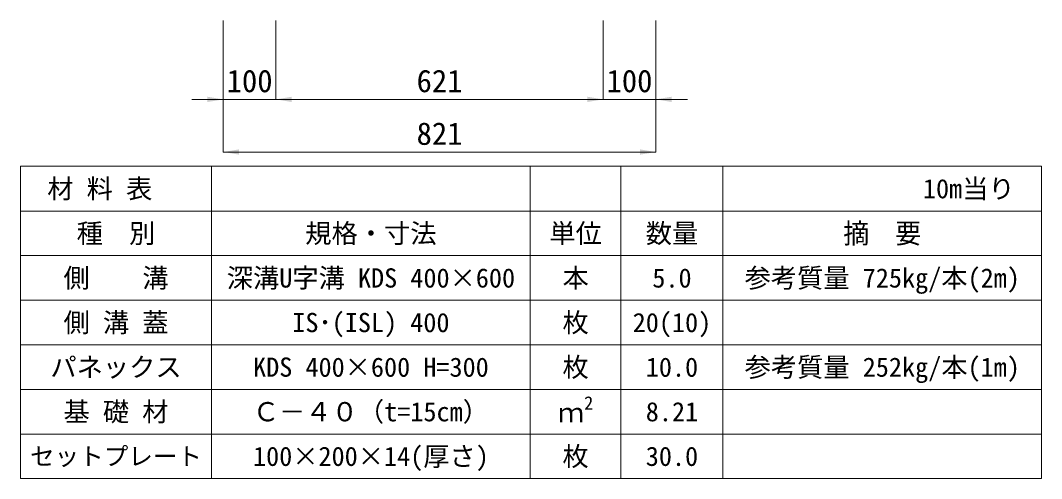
# Model space of a CAD drawing. Units: millimetres at full size. Extents: x 172874 to 217143, y 854931 to 903297.
# Drawn here: x 174298 to 176237, y 869961 to 870831 of the extents above; entities that cross this region are included whole.
import ezdxf
from ezdxf.enums import TextEntityAlignment as Align

# ---------------------------------------------------------------- set-up
doc = ezdxf.new("R2010")
doc.units = ezdxf.units.MM
doc.header["$LTSCALE"] = 20
for name, color, linetype, lineweight in [('Defpoints_3', 8, 'Continuous', 0), ('寸法・材料表', 7, 'Continuous', 13), ('寸法線', 7, 'Continuous', 13)]:
    doc.layers.add(name, color=color, linetype=linetype, lineweight=lineweight)
doc.styles.add('ＭＳ ゴシック', font='')
doc.styles.add('ＭＳ Ｐゴシック', font='')
doc.styles.get('ＭＳ ゴシック').set_extended_font_data('MS Gothic')
doc.styles.get('ＭＳ Ｐゴシック').set_extended_font_data('MS PGothic')

# ---------------------------------------------------------------- blocks, each defined once
blk = doc.blocks.new('filled_arrow')
at = {"color": 0, "linetype": 'Continuous', "lineweight": -2}
blk.add_solid([(7.5, 1.25), (0, 0), (7.5, -1.25)], dxfattribs=at)

msp = doc.modelspace()

# ---------------------------------------------------------------- linework, layer by layer
at = {"layer": 'Defpoints_3'}
for p, q in [((174298.25, 870554.4), (176237.15, 870554.4)), ((174298.25, 870554.4), (174298.25, 870469.22)), ((174661.25, 870554.4), (174661.25, 870469.22)), ((175266.25, 870554.4), (175266.25, 870469.22)), ((175438.55, 870554.4), (175438.55, 870469.22)), ((175632.15, 870554.4), (175632.15, 870469.22)), ((176237.15, 870554.4), (176237.15, 870469.22))]:
    msp.add_line(p, q, dxfattribs=at)
at = {"layer": '寸法・材料表'}
for p, q in [((174298.25, 870469.22), (176237.15, 870469.22)), ((174298.25, 870469.22), (174298.25, 869961.02)), ((174661.25, 870469.22), (174661.25, 869961.02)), ((175266.25, 870469.22), (175266.25, 869961.02)), ((175438.55, 870469.22), (175438.55, 869961.02)), ((175632.15, 870469.22), (175632.15, 869961.02)), ((176237.15, 870469.22), (176237.15, 869961.02)), ((174298.25, 870384.52), (176237.15, 870384.52)), ((174298.25, 870299.82), (176237.15, 870299.82)), ((174298.25, 870215.12), (176237.15, 870215.12)), ((174298.25, 870130.42), (176237.15, 870130.42)), ((174298.25, 870045.72), (176237.15, 870045.72)), ((174298.25, 869961.02), (176237.15, 869961.02))]:
    msp.add_line(p, q, dxfattribs=at)
at = {"layer": '寸法線'}
for p, q in [((174683.41, 870831.42), (174683.41, 870681.42)), ((174683.41, 870831.42), (174683.41, 870581.42)), ((174783.41, 870831.42), (174783.41, 870681.42)), ((174783.41, 870831.42), (174783.41, 870681.42)), ((175404.7, 870831.42), (175404.7, 870681.42)), ((175404.7, 870831.42), (175404.7, 870681.42)), ((175504.7, 870831.42), (175504.7, 870681.42)), ((175504.7, 870831.42), (175504.7, 870581.42)), ((174623.41, 870681.42), (174843.41, 870681.42)), ((174783.41, 870681.42), (175404.7, 870681.42)), ((175344.7, 870681.42), (175564.7, 870681.42)), ((175504.7, 870581.42), (174683.41, 870581.42))]:
    msp.add_line(p, q, dxfattribs=at)

# ---------------------------------------------------------------- block references
at = {"layer": '寸法線', "xscale": 4, "yscale": 4, "rotation": 180}
for p in [(174683.41, 870681.42), (175404.7, 870681.42), (175404.7, 870681.42), (175504.7, 870581.42)]:
    msp.add_blockref('filled_arrow', p, dxfattribs=at)
at = {"layer": '寸法線', "xscale": 4, "yscale": 4}
for p in [(174783.41, 870681.42), (174783.41, 870681.42), (175504.7, 870681.42), (174683.41, 870581.42)]:
    msp.add_blockref('filled_arrow', p, dxfattribs=at)

# ---------------------------------------------------------------- texts
at = {"layer": '寸法・材料表', "style": 'ＭＳ ゴシック'}
msp.add_text('\u3000材 料 表', height=36.55, dxfattribs=at).set_placement((174299.41, 870511.81), align=Align.MIDDLE_LEFT)
msp.add_text('10m当り\u3000', height=36.55, dxfattribs=at).set_placement((176235.99, 870511.81), align=Align.MIDDLE_RIGHT)
for s, height, p in [('種\u3000別', 36.55, (174479.75, 870426.87)), ('規格・寸法', 36.55, (174963.75, 870426.87)), ('単位', 36.55, (175352.4, 870426.87)), ('数量', 36.55, (175535.35, 870426.87)), ('側\u3000\u3000溝', 36.55, (174479.75, 870342.17)), ('深溝U字溝 KDS 400×600', 36.55, (174963.75, 870342.17)), ('本', 36.55, (175352.4, 870342.17)), ('5.0', 36.55, (175535.35, 870342.17)), ('参考質量 725kg/本(2m)', 36.55, (175934.65, 870342.17)), ('側 溝 蓋', 36.55, (174479.75, 870257.47)), ('IS･(ISL) 400', 36.55, (174963.75, 870257.47)), ('枚', 36.55, (175352.4, 870257.47)), ('20(10)', 36.55, (175535.35, 870257.47)), ('パネックス', 36.55, (174479.75, 870172.77)), ('KDS 400×600 H=300', 36.55, (174963.75, 870172.77)), ('枚', 36.55, (175352.4, 870172.77)), ('10.0', 36.55, (175535.35, 870172.77)), ('参考質量 252kg/本(1m)', 36.55, (175934.65, 870172.77)), ('基 礎 材', 36.55, (174479.75, 870088.07)), ('Ｃ－４０（t=15cm）', 36.55, (174963.75, 870088.07)), ('8.21', 36.55, (175535.35, 870088.07)), ('セットプレート', 34.18, (174479.75, 870003.37)), ('100×200×14(厚さ)', 36.55, (174963.75, 870003.37)), ('枚', 36.55, (175352.4, 870003.37)), ('30.0', 36.55, (175535.35, 870003.37))]:
    msp.add_text(s, height=height, dxfattribs=at).set_placement(p, align=Align.MIDDLE_CENTER)
at = {"layer": '寸法・材料表', "style": 'ＭＳ Ｐゴシック', "width": 0.95}
msp.add_text('摘\u3000要', height=38.1, dxfattribs=at).set_placement((175934.65, 870426.87), align=Align.MIDDLE_CENTER)
at = {"layer": '寸法・材料表', "style": 'ＭＳ ゴシック'}
for s, height, p in [('2', 25.59, (175368.6, 870084.1)), ('ｍ', 36.55, (175318.75, 870057.15))]:
    msp.add_text(s, height=height, dxfattribs=at).set_placement(p, align=Align.BOTTOM_LEFT)
at = {"layer": '寸法線', "style": 'ＭＳ ゴシック'}
for s, p in [('100', (174733.41, 870716.42)), ('621', (175094.06, 870716.42)), ('100', (175454.7, 870716.42)), ('821', (175094.06, 870616.42))]:
    msp.add_text(s, height=42.72, dxfattribs=at).set_placement(p, align=Align.MIDDLE_CENTER)

doc.saveas('drawing.dxf')
